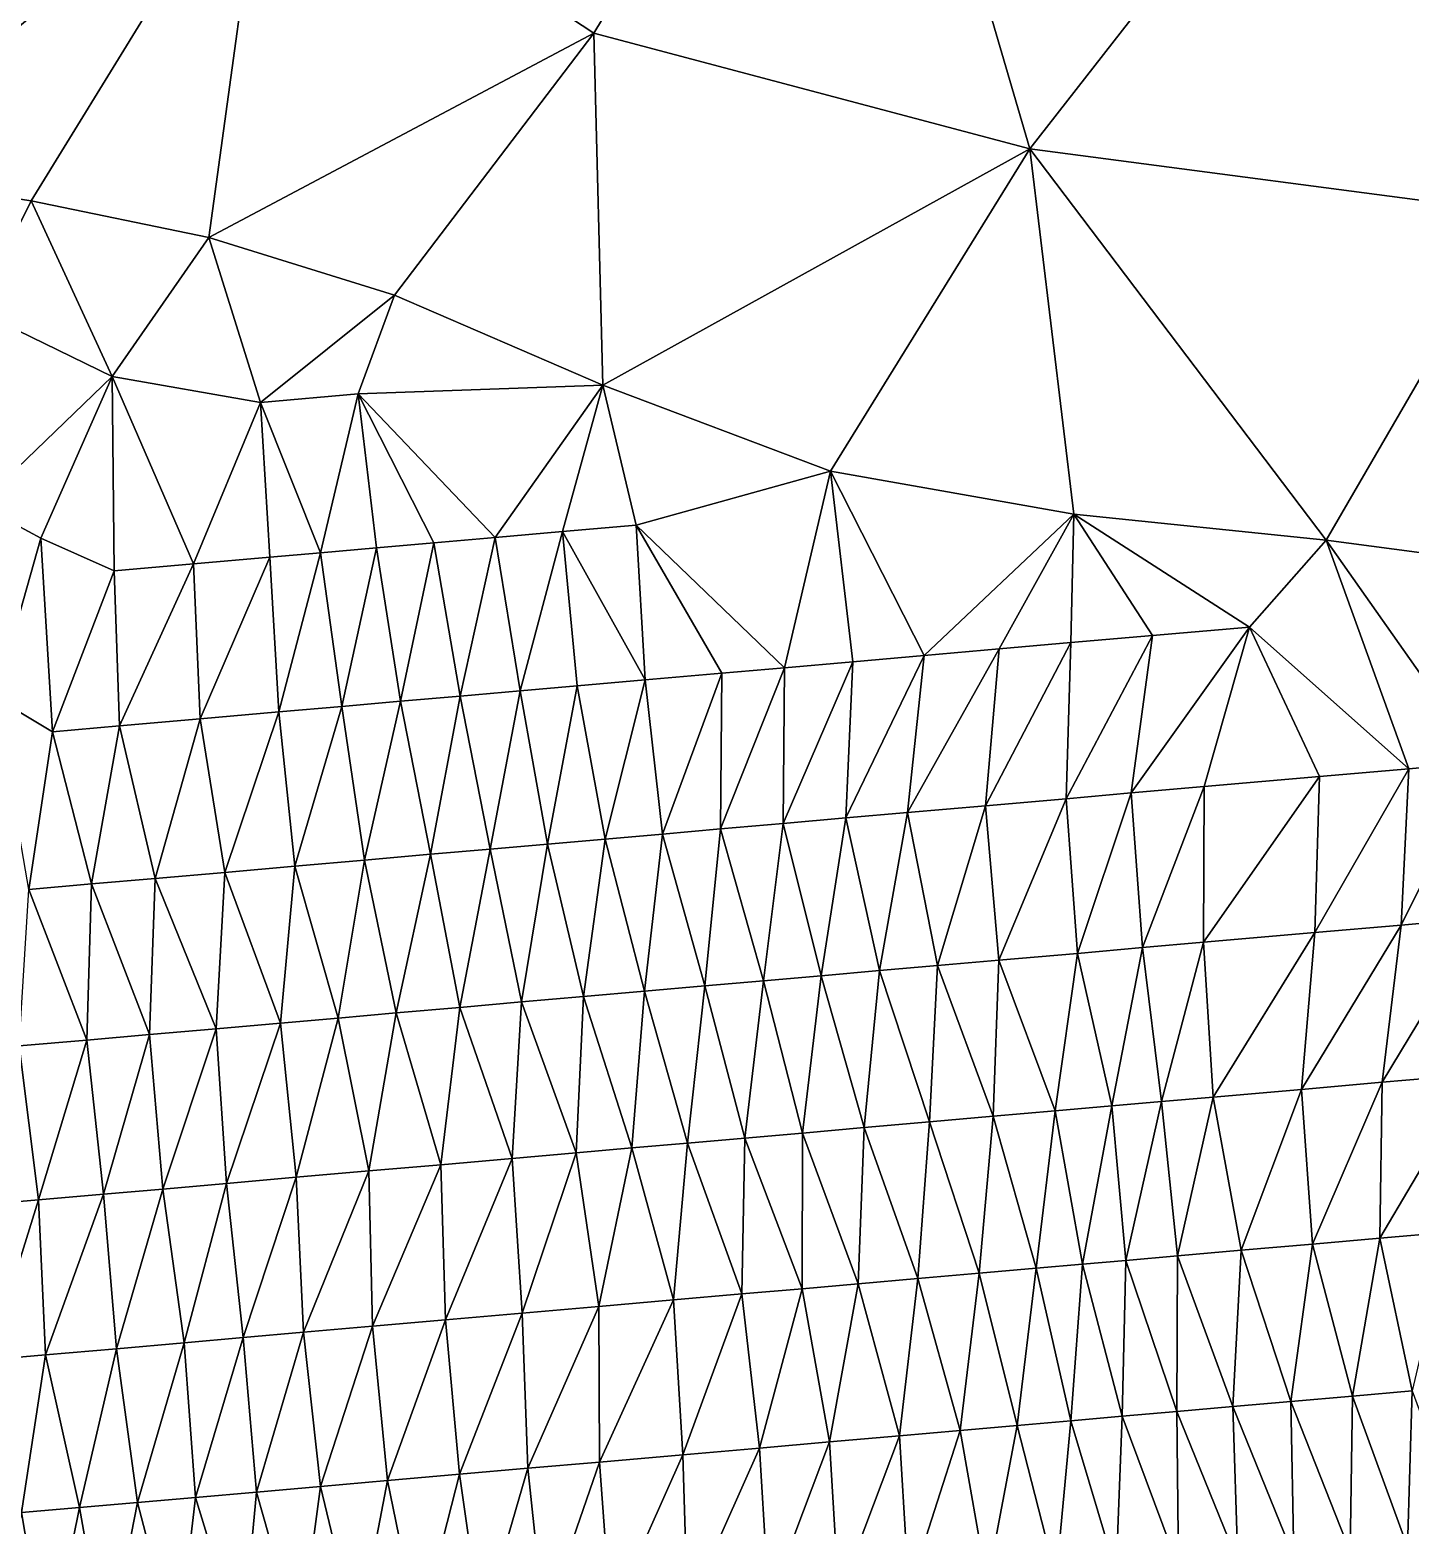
# Model space of a CAD drawing. Extents: x 993 to 3979, y 358 to 2875.
# Drawn here: x 2490.5 to 2820, y 1917.4 to 2274.3 of the extents above; entities that cross this region are included whole.
import ezdxf

# ---------------------------------------------------------------- set-up
doc = ezdxf.new("R2010")
doc.units = 0
doc.header["$MEASUREMENT"] = 0

msp = doc.modelspace()

# ---------------------------------------------------------------- linework, layer by layer
at = {"layer": 'modelTopoInnerCoarse_ts', "color": 2}
for points in [[(2477.74, 2207.37, 2471.22), (2446.47, 2240.25, 2408.04), (2490.75, 2233.5, 2452.81), (2477.74, 2207.37, 2471.22)], [(2510.11, 2191.62, 2507.68), (2477.74, 2207.37, 2471.22), (2490.75, 2233.5, 2452.81), (2510.11, 2191.62, 2507.68)], [(2510.11, 2191.62, 2507.68), (2490.75, 2233.5, 2452.81), (2533.22, 2224.75, 2491.08), (2510.11, 2191.62, 2507.68)], [(2545.55, 2185.42, 2527.26), (2510.11, 2191.62, 2507.68), (2533.22, 2224.75, 2491.08), (2545.55, 2185.42, 2527.26)], [(2545.55, 2185.42, 2527.26), (2533.22, 2224.75, 2491.08), (2577.53, 2211, 2569.6), (2545.55, 2185.42, 2527.26)], [(2568.89, 2187.47, 2570.33), (2545.55, 2185.42, 2527.26), (2577.53, 2211, 2569.6), (2568.89, 2187.47, 2570.33)], [(2568.89, 2187.47, 2570.33), (2577.53, 2211, 2569.6), (2627.31, 2189.5, 2613.22), (2568.89, 2187.47, 2570.33)], [(2510.11, 2191.62, 2507.68), (2478.33, 2160.99, 2513.26), (2477.74, 2207.37, 2471.22), (2510.11, 2191.62, 2507.68)], [(2510.11, 2191.62, 2507.68), (2493.1, 2152.98, 2535.3), (2478.33, 2160.99, 2513.26), (2510.11, 2191.62, 2507.68)], [(2510.59, 2145.22, 2550.04), (2493.1, 2152.98, 2535.3), (2510.11, 2191.62, 2507.68), (2510.59, 2145.22, 2550.04)], [(2529.58, 2146.88, 2552.09), (2510.59, 2145.22, 2550.04), (2510.11, 2191.62, 2507.68), (2529.58, 2146.88, 2552.09)], [(2545.55, 2185.42, 2527.26), (2529.58, 2146.88, 2552.09), (2510.11, 2191.62, 2507.68), (2545.55, 2185.42, 2527.26)], [(2601.59, 2153.18, 2623.37), (2568.89, 2187.47, 2570.33), (2627.31, 2189.5, 2613.22), (2601.59, 2153.18, 2623.37)], [(2617.62, 2154.58, 2633.31), (2601.59, 2153.18, 2623.37), (2627.31, 2189.5, 2613.22), (2617.62, 2154.58, 2633.31)], [(2635.21, 2156.12, 2639.07), (2617.62, 2154.58, 2633.31), (2627.31, 2189.5, 2613.22), (2635.21, 2156.12, 2639.07)], [(2635.21, 2156.12, 2639.07), (2627.31, 2189.5, 2613.22), (2681.66, 2169, 2655.56), (2635.21, 2156.12, 2639.07)], [(2547.78, 2148.47, 2556.24), (2529.58, 2146.88, 2552.09), (2545.55, 2185.42, 2527.26), (2547.78, 2148.47, 2556.24)], [(2568.89, 2187.47, 2570.33), (2559.87, 2149.53, 2576.64), (2545.55, 2185.42, 2527.26), (2568.89, 2187.47, 2570.33)], [(2559.87, 2149.53, 2576.64), (2547.78, 2148.47, 2556.24), (2545.55, 2185.42, 2527.26), (2559.87, 2149.53, 2576.64)], [(2573.27, 2150.7, 2593.58), (2559.87, 2149.53, 2576.64), (2568.89, 2187.47, 2570.33), (2573.27, 2150.7, 2593.58)], [(2601.59, 2153.18, 2623.37), (2586.91, 2151.9, 2609.87), (2568.89, 2187.47, 2570.33), (2601.59, 2153.18, 2623.37)], [(2586.91, 2151.9, 2609.87), (2573.27, 2150.7, 2593.58), (2568.89, 2187.47, 2570.33), (2586.91, 2151.9, 2609.87)], [(2670.62, 2122.08, 2684.88), (2635.21, 2156.12, 2639.07), (2681.66, 2169, 2655.56), (2670.62, 2122.08, 2684.88)], [(2686.94, 2123.51, 2694.03), (2670.62, 2122.08, 2684.88), (2681.66, 2169, 2655.56), (2686.94, 2123.51, 2694.03)], [(2704.01, 2125, 2701.19), (2686.94, 2123.51, 2694.03), (2681.66, 2169, 2655.56), (2704.01, 2125, 2701.19)], [(2704.01, 2125, 2701.19), (2681.66, 2169, 2655.56), (2739.72, 2158.75, 2693.92), (2704.01, 2125, 2701.19)], [(2482.27, 2114.89, 2546.41), (2478.33, 2160.99, 2513.26), (2493.1, 2152.98, 2535.3), (2482.27, 2114.89, 2546.41)], [(2637.4, 2119.17, 2668.15), (2617.62, 2154.58, 2633.31), (2635.21, 2156.12, 2639.07), (2637.4, 2119.17, 2668.15)], [(2655.7, 2120.77, 2672.02), (2637.4, 2119.17, 2668.15), (2635.21, 2156.12, 2639.07), (2655.7, 2120.77, 2672.02)], [(2670.62, 2122.08, 2684.88), (2655.7, 2120.77, 2672.02), (2635.21, 2156.12, 2639.07), (2670.62, 2122.08, 2684.88)], [(2721.86, 2126.56, 2706.28), (2704.01, 2125, 2701.19), (2739.72, 2158.75, 2693.92), (2721.86, 2126.56, 2706.28)], [(2738.97, 2128.06, 2713.3), (2721.86, 2126.56, 2706.28), (2739.72, 2158.75, 2693.92), (2738.97, 2128.06, 2713.3)], [(2758.51, 2129.77, 2713.88), (2738.97, 2128.06, 2713.3), (2739.72, 2158.75, 2693.92), (2758.51, 2129.77, 2713.88)], [(2781.62, 2131.79, 2711.94), (2739.72, 2158.75, 2693.92), (2799.94, 2152.5, 2695.46), (2781.62, 2131.79, 2711.94)], [(2781.62, 2131.79, 2711.94), (2758.51, 2129.77, 2713.88), (2739.72, 2158.75, 2693.92), (2781.62, 2131.79, 2711.94)], [(2495.86, 2106.79, 2571.57), (2482.27, 2114.89, 2546.41), (2493.1, 2152.98, 2535.3), (2495.86, 2106.79, 2571.57)], [(2495.86, 2106.79, 2571.57), (2493.1, 2152.98, 2535.3), (2510.59, 2145.22, 2550.04), (2495.86, 2106.79, 2571.57)], [(2601.59, 2153.18, 2623.37), (2593.21, 2115.3, 2627.98), (2586.91, 2151.9, 2609.87), (2601.59, 2153.18, 2623.37)], [(2607.52, 2116.56, 2642.5), (2593.21, 2115.3, 2627.98), (2601.59, 2153.18, 2623.37), (2607.52, 2116.56, 2642.5)], [(2617.62, 2154.58, 2633.31), (2607.52, 2116.56, 2642.5), (2601.59, 2153.18, 2623.37), (2617.62, 2154.58, 2633.31)], [(2621.18, 2117.75, 2658.74), (2607.52, 2116.56, 2642.5), (2617.62, 2154.58, 2633.31), (2621.18, 2117.75, 2658.74)], [(2637.4, 2119.17, 2668.15), (2621.18, 2117.75, 2658.74), (2617.62, 2154.58, 2633.31), (2637.4, 2119.17, 2668.15)], [(2819.71, 2097.98, 2743.63), (2781.62, 2131.79, 2711.94), (2799.94, 2152.5, 2695.46), (2819.71, 2097.98, 2743.63)], [(2837.32, 2099.52, 2749.34), (2799.94, 2152.5, 2695.46), (2860.72, 2144.5, 2742.76), (2837.32, 2099.52, 2749.34)], [(2837.32, 2099.52, 2749.34), (2819.71, 2097.98, 2743.63), (2799.94, 2152.5, 2695.46), (2837.32, 2099.52, 2749.34)], [(2531.13, 2109.87, 2582.87), (2529.58, 2146.88, 2552.09), (2547.78, 2148.47, 2556.24), (2531.13, 2109.87, 2582.87)], [(2531.13, 2109.87, 2582.87), (2547.78, 2148.47, 2556.24), (2549.92, 2111.52, 2585.44), (2531.13, 2109.87, 2582.87)], [(2559.87, 2149.53, 2576.64), (2549.92, 2111.52, 2585.44), (2547.78, 2148.47, 2556.24), (2559.87, 2149.53, 2576.64)], [(2564.99, 2112.84, 2597.92), (2549.92, 2111.52, 2585.44), (2559.87, 2149.53, 2576.64), (2564.99, 2112.84, 2597.92)], [(2573.27, 2150.7, 2593.58), (2564.99, 2112.84, 2597.92), (2559.87, 2149.53, 2576.64), (2573.27, 2150.7, 2593.58)], [(2578.94, 2114.06, 2613.37), (2564.99, 2112.84, 2597.92), (2573.27, 2150.7, 2593.58), (2578.94, 2114.06, 2613.37)], [(2586.91, 2151.9, 2609.87), (2578.94, 2114.06, 2613.37), (2573.27, 2150.7, 2593.58), (2586.91, 2151.9, 2609.87)], [(2593.21, 2115.3, 2627.98), (2578.94, 2114.06, 2613.37), (2586.91, 2151.9, 2609.87), (2593.21, 2115.3, 2627.98)], [(2511.84, 2108.19, 2581.64), (2495.86, 2106.79, 2571.57), (2510.59, 2145.22, 2550.04), (2511.84, 2108.19, 2581.64)], [(2511.84, 2108.19, 2581.64), (2510.59, 2145.22, 2550.04), (2529.58, 2146.88, 2552.09), (2511.84, 2108.19, 2581.64)], [(2511.84, 2108.19, 2581.64), (2529.58, 2146.88, 2552.09), (2531.13, 2109.87, 2582.87), (2511.84, 2108.19, 2581.64)], [(2753.41, 2092.18, 2762.37), (2758.51, 2129.77, 2713.88), (2781.62, 2131.79, 2711.94), (2753.41, 2092.18, 2762.37)], [(2753.41, 2092.18, 2762.37), (2781.62, 2131.79, 2711.94), (2770.82, 2093.7, 2761.61), (2753.41, 2092.18, 2762.37)], [(2798.39, 2096.11, 2747.79), (2770.82, 2093.7, 2761.61), (2781.62, 2131.79, 2711.94), (2798.39, 2096.11, 2747.79)], [(2819.71, 2097.98, 2743.63), (2798.39, 2096.11, 2747.79), (2781.62, 2131.79, 2711.94), (2819.71, 2097.98, 2743.63)], [(2718.61, 2089.13, 2749.83), (2721.86, 2126.56, 2706.28), (2738.97, 2128.06, 2713.3), (2718.61, 2089.13, 2749.83)], [(2718.61, 2089.13, 2749.83), (2738.97, 2128.06, 2713.3), (2737.85, 2090.82, 2751.2), (2718.61, 2089.13, 2749.83)], [(2737.85, 2090.82, 2751.2), (2738.97, 2128.06, 2713.3), (2758.51, 2129.77, 2713.88), (2737.85, 2090.82, 2751.2)], [(2737.85, 2090.82, 2751.2), (2758.51, 2129.77, 2713.88), (2753.41, 2092.18, 2762.37), (2737.85, 2090.82, 2751.2)], [(2670.32, 2084.91, 2720.61), (2670.62, 2122.08, 2684.88), (2686.94, 2123.51, 2694.03), (2670.32, 2084.91, 2720.61)], [(2670.32, 2084.91, 2720.61), (2686.94, 2123.51, 2694.03), (2685.3, 2086.22, 2733.3), (2670.32, 2084.91, 2720.61)], [(2685.3, 2086.22, 2733.3), (2704.01, 2125, 2701.19), (2700.01, 2087.5, 2746.76), (2685.3, 2086.22, 2733.3)], [(2685.3, 2086.22, 2733.3), (2686.94, 2123.51, 2694.03), (2704.01, 2125, 2701.19), (2685.3, 2086.22, 2733.3)], [(2700.01, 2087.5, 2746.76), (2704.01, 2125, 2701.19), (2721.86, 2126.56, 2706.28), (2700.01, 2087.5, 2746.76)], [(2700.01, 2087.5, 2746.76), (2721.86, 2126.56, 2706.28), (2718.61, 2089.13, 2749.83), (2700.01, 2087.5, 2746.76)], [(2641.5, 2082.39, 2692.11), (2637.4, 2119.17, 2668.15), (2655.7, 2120.77, 2672.02), (2641.5, 2082.39, 2692.11)], [(2641.5, 2082.39, 2692.11), (2655.7, 2120.77, 2672.02), (2655.35, 2083.6, 2707.85), (2641.5, 2082.39, 2692.11)], [(2655.35, 2083.6, 2707.85), (2670.62, 2122.08, 2684.88), (2670.32, 2084.91, 2720.61), (2655.35, 2083.6, 2707.85)], [(2655.35, 2083.6, 2707.85), (2655.7, 2120.77, 2672.02), (2670.62, 2122.08, 2684.88), (2655.35, 2083.6, 2707.85)], [(2607.52, 2116.56, 2642.5), (2600.36, 2078.79, 2643.83), (2593.21, 2115.3, 2627.98), (2607.52, 2116.56, 2642.5)], [(2614.05, 2079.98, 2660), (2600.36, 2078.79, 2643.83), (2607.52, 2116.56, 2642.5), (2614.05, 2079.98, 2660)], [(2621.18, 2117.75, 2658.74), (2614.05, 2079.98, 2660), (2607.52, 2116.56, 2642.5), (2621.18, 2117.75, 2658.74)], [(2627.83, 2081.19, 2675.9), (2614.05, 2079.98, 2660), (2621.18, 2117.75, 2658.74), (2627.83, 2081.19, 2675.9)], [(2637.4, 2119.17, 2668.15), (2627.83, 2081.19, 2675.9), (2621.18, 2117.75, 2658.74), (2637.4, 2119.17, 2668.15)], [(2641.5, 2082.39, 2692.11), (2627.83, 2081.19, 2675.9), (2637.4, 2119.17, 2668.15), (2641.5, 2082.39, 2692.11)], [(2490.22, 2069.15, 2568.87), (2482.27, 2114.89, 2546.41), (2495.86, 2106.79, 2571.57), (2490.22, 2069.15, 2568.87)], [(2564.99, 2112.84, 2597.92), (2553.76, 2074.71, 2610.12), (2549.92, 2111.52, 2585.44), (2564.99, 2112.84, 2597.92)], [(2570.37, 2076.16, 2618.48), (2553.76, 2074.71, 2610.12), (2564.99, 2112.84, 2597.92), (2570.37, 2076.16, 2618.48)], [(2578.94, 2114.06, 2613.37), (2570.37, 2076.16, 2618.48), (2564.99, 2112.84, 2597.92), (2578.94, 2114.06, 2613.37)], [(2586.09, 2077.54, 2629.24), (2570.37, 2076.16, 2618.48), (2578.94, 2114.06, 2613.37), (2586.09, 2077.54, 2629.24)], [(2593.21, 2115.3, 2627.98), (2586.09, 2077.54, 2629.24), (2578.94, 2114.06, 2613.37), (2593.21, 2115.3, 2627.98)], [(2600.36, 2078.79, 2643.83), (2586.09, 2077.54, 2629.24), (2593.21, 2115.3, 2627.98), (2600.36, 2078.79, 2643.83)], [(2531.13, 2109.87, 2582.87), (2520.39, 2071.79, 2593.76), (2511.84, 2108.19, 2581.64), (2531.13, 2109.87, 2582.87)], [(2537, 2073.24, 2602.12), (2520.39, 2071.79, 2593.76), (2531.13, 2109.87, 2582.87), (2537, 2073.24, 2602.12)], [(2549.92, 2111.52, 2585.44), (2537, 2073.24, 2602.12), (2531.13, 2109.87, 2582.87), (2549.92, 2111.52, 2585.44)], [(2553.76, 2074.71, 2610.12), (2537, 2073.24, 2602.12), (2549.92, 2111.52, 2585.44), (2553.76, 2074.71, 2610.12)], [(2505.16, 2070.46, 2581.71), (2490.22, 2069.15, 2568.87), (2495.86, 2106.79, 2571.57), (2505.16, 2070.46, 2581.71)], [(2511.84, 2108.19, 2581.64), (2505.16, 2070.46, 2581.71), (2495.86, 2106.79, 2571.57), (2511.84, 2108.19, 2581.64)], [(2520.39, 2071.79, 2593.76), (2505.16, 2070.46, 2581.71), (2511.84, 2108.19, 2581.64), (2520.39, 2071.79, 2593.76)], [(2817.84, 2060.67, 2783.51), (2837.32, 2099.52, 2749.34), (2837.07, 2062.35, 2784.9), (2817.84, 2060.67, 2783.51)], [(2817.84, 2060.67, 2783.51), (2819.71, 2097.98, 2743.63), (2837.32, 2099.52, 2749.34), (2817.84, 2060.67, 2783.51)], [(2798.39, 2096.11, 2747.79), (2770.7, 2056.54, 2799.84), (2770.82, 2093.7, 2761.61), (2798.39, 2096.11, 2747.79)], [(2798.39, 2096.11, 2747.79), (2797.28, 2058.87, 2785.64), (2770.7, 2056.54, 2799.84), (2798.39, 2096.11, 2747.79)], [(2797.28, 2058.87, 2785.64), (2798.39, 2096.11, 2747.79), (2819.71, 2097.98, 2743.63), (2797.28, 2058.87, 2785.64)], [(2797.28, 2058.87, 2785.64), (2819.71, 2097.98, 2743.63), (2817.84, 2060.67, 2783.51), (2797.28, 2058.87, 2785.64)], [(2740.56, 2053.91, 2778.89), (2737.85, 2090.82, 2751.2), (2753.41, 2092.18, 2762.37), (2740.56, 2053.91, 2778.89)], [(2740.56, 2053.91, 2778.89), (2753.41, 2092.18, 2762.37), (2756.11, 2055.27, 2790.09), (2740.56, 2053.91, 2778.89)], [(2756.11, 2055.27, 2790.09), (2753.41, 2092.18, 2762.37), (2770.82, 2093.7, 2761.61), (2756.11, 2055.27, 2790.09)], [(2756.11, 2055.27, 2790.09), (2770.82, 2093.7, 2761.61), (2770.7, 2056.54, 2799.84), (2756.11, 2055.27, 2790.09)], [(2718.61, 2089.13, 2749.83), (2707.21, 2050.99, 2762.49), (2700.01, 2087.5, 2746.76), (2718.61, 2089.13, 2749.83)], [(2721.83, 2052.27, 2776.16), (2707.21, 2050.99, 2762.49), (2718.61, 2089.13, 2749.83), (2721.83, 2052.27, 2776.16)], [(2721.83, 2052.27, 2776.16), (2718.61, 2089.13, 2749.83), (2737.85, 2090.82, 2751.2), (2721.83, 2052.27, 2776.16)], [(2721.83, 2052.27, 2776.16), (2737.85, 2090.82, 2751.2), (2740.56, 2053.91, 2778.89), (2721.83, 2052.27, 2776.16)], [(2670.32, 2084.91, 2720.61), (2665.61, 2047.35, 2715.41), (2655.35, 2083.6, 2707.85), (2670.32, 2084.91, 2720.61)], [(2679.42, 2048.56, 2731.25), (2665.61, 2047.35, 2715.41), (2670.32, 2084.91, 2720.61), (2679.42, 2048.56, 2731.25)], [(2685.3, 2086.22, 2733.3), (2679.42, 2048.56, 2731.25), (2670.32, 2084.91, 2720.61), (2685.3, 2086.22, 2733.3)], [(2693.34, 2049.78, 2746.81), (2679.42, 2048.56, 2731.25), (2685.3, 2086.22, 2733.3), (2693.34, 2049.78, 2746.81)], [(2700.01, 2087.5, 2746.76), (2693.34, 2049.78, 2746.81), (2685.3, 2086.22, 2733.3), (2700.01, 2087.5, 2746.76)], [(2707.21, 2050.99, 2762.49), (2693.34, 2049.78, 2746.81), (2700.01, 2087.5, 2746.76), (2707.21, 2050.99, 2762.49)], [(2627.83, 2081.19, 2675.9), (2622.65, 2043.59, 2671.99), (2614.05, 2079.98, 2660), (2627.83, 2081.19, 2675.9)], [(2637.2, 2044.87, 2685.86), (2622.65, 2043.59, 2671.99), (2627.83, 2081.19, 2675.9), (2637.2, 2044.87, 2685.86)], [(2641.5, 2082.39, 2692.11), (2637.2, 2044.87, 2685.86), (2627.83, 2081.19, 2675.9), (2641.5, 2082.39, 2692.11)], [(2651.63, 2046.13, 2700.04), (2637.2, 2044.87, 2685.86), (2641.5, 2082.39, 2692.11), (2651.63, 2046.13, 2700.04)], [(2655.35, 2083.6, 2707.85), (2651.63, 2046.13, 2700.04), (2641.5, 2082.39, 2692.11), (2655.35, 2083.6, 2707.85)], [(2665.61, 2047.35, 2715.41), (2651.63, 2046.13, 2700.04), (2655.35, 2083.6, 2707.85), (2665.61, 2047.35, 2715.41)], [(2586.09, 2077.54, 2629.24), (2577.95, 2039.68, 2633.19), (2570.37, 2076.16, 2618.48), (2586.09, 2077.54, 2629.24)], [(2593.1, 2041.01, 2645.45), (2577.95, 2039.68, 2633.19), (2586.09, 2077.54, 2629.24), (2593.1, 2041.01, 2645.45)], [(2600.36, 2078.79, 2643.83), (2593.1, 2041.01, 2645.45), (2586.09, 2077.54, 2629.24), (2600.36, 2078.79, 2643.83)], [(2607.87, 2042.3, 2658.74), (2593.1, 2041.01, 2645.45), (2600.36, 2078.79, 2643.83), (2607.87, 2042.3, 2658.74)], [(2614.05, 2079.98, 2660), (2607.87, 2042.3, 2658.74), (2600.36, 2078.79, 2643.83), (2614.05, 2079.98, 2660)], [(2622.65, 2043.59, 2671.99), (2607.87, 2042.3, 2658.74), (2614.05, 2079.98, 2660), (2622.65, 2043.59, 2671.99)], [(2553.76, 2074.71, 2610.12), (2550.29, 2037.26, 2601.62), (2537, 2073.24, 2602.12), (2553.76, 2074.71, 2610.12)], [(2564.07, 2038.47, 2617.54), (2550.29, 2037.26, 2601.62), (2553.76, 2074.71, 2610.12), (2564.07, 2038.47, 2617.54)], [(2570.37, 2076.16, 2618.48), (2564.07, 2038.47, 2617.54), (2553.76, 2074.71, 2610.12), (2570.37, 2076.16, 2618.48)], [(2577.95, 2039.68, 2633.19), (2564.07, 2038.47, 2617.54), (2570.37, 2076.16, 2618.48), (2577.95, 2039.68, 2633.19)], [(2505.16, 2070.46, 2581.71), (2504.07, 2033.22, 2566.88), (2490.22, 2069.15, 2568.87), (2505.16, 2070.46, 2581.71)], [(2519.01, 2034.53, 2579.7), (2504.07, 2033.22, 2566.88), (2505.16, 2070.46, 2581.71), (2519.01, 2034.53, 2579.7)], [(2520.39, 2071.79, 2593.76), (2519.01, 2034.53, 2579.7), (2505.16, 2070.46, 2581.71), (2520.39, 2071.79, 2593.76)], [(2534.97, 2035.92, 2589.82), (2519.01, 2034.53, 2579.7), (2520.39, 2071.79, 2593.76), (2534.97, 2035.92, 2589.82)], [(2537, 2073.24, 2602.12), (2534.97, 2035.92, 2589.82), (2520.39, 2071.79, 2593.76), (2537, 2073.24, 2602.12)], [(2550.29, 2037.26, 2601.62), (2534.97, 2035.92, 2589.82), (2537, 2073.24, 2602.12), (2550.29, 2037.26, 2601.62)], [(2504.07, 2033.22, 2566.88), (2487.95, 2031.81, 2557.2), (2490.22, 2069.15, 2568.87), (2504.07, 2033.22, 2566.88)], [(2794.05, 2021.44, 2829.17), (2797.28, 2058.87, 2785.64), (2817.84, 2060.67, 2783.51), (2794.05, 2021.44, 2829.17)], [(2794.05, 2021.44, 2829.17), (2817.84, 2060.67, 2783.51), (2813.36, 2023.13, 2830.35), (2794.05, 2021.44, 2829.17)], [(2813.36, 2023.13, 2830.35), (2817.84, 2060.67, 2783.51), (2837.07, 2062.35, 2784.9), (2813.36, 2023.13, 2830.35)], [(2813.36, 2023.13, 2830.35), (2837.07, 2062.35, 2784.9), (2835.96, 2025.11, 2822.76), (2813.36, 2023.13, 2830.35)], [(2770.7, 2056.54, 2799.84), (2760.63, 2018.52, 2812.96), (2756.11, 2055.27, 2790.09), (2770.7, 2056.54, 2799.84)], [(2772.97, 2019.6, 2832.69), (2760.63, 2018.52, 2812.96), (2770.7, 2056.54, 2799.84), (2772.97, 2019.6, 2832.69)], [(2797.28, 2058.87, 2785.64), (2772.97, 2019.6, 2832.69), (2770.7, 2056.54, 2799.84), (2797.28, 2058.87, 2785.64)], [(2797.28, 2058.87, 2785.64), (2794.05, 2021.44, 2829.17), (2772.97, 2019.6, 2832.69), (2797.28, 2058.87, 2785.64)], [(2721.83, 2052.27, 2776.16), (2720.5, 2015.01, 2761.96), (2707.21, 2050.99, 2762.49), (2721.83, 2052.27, 2776.16)], [(2735.28, 2016.3, 2775.23), (2720.5, 2015.01, 2761.96), (2721.83, 2052.27, 2776.16), (2735.28, 2016.3, 2775.23)], [(2740.56, 2053.91, 2778.89), (2735.28, 2016.3, 2775.23), (2721.83, 2052.27, 2776.16), (2740.56, 2053.91, 2778.89)], [(2748.81, 2017.49, 2791.81), (2735.28, 2016.3, 2775.23), (2740.56, 2053.91, 2778.89), (2748.81, 2017.49, 2791.81)], [(2756.11, 2055.27, 2790.09), (2748.81, 2017.49, 2791.81), (2740.56, 2053.91, 2778.89), (2756.11, 2055.27, 2790.09)], [(2760.63, 2018.52, 2812.96), (2748.81, 2017.49, 2791.81), (2756.11, 2055.27, 2790.09), (2760.63, 2018.52, 2812.96)], [(2679.42, 2048.56, 2731.25), (2674.91, 2011.02, 2725.55), (2665.61, 2047.35, 2715.41), (2679.42, 2048.56, 2731.25)], [(2689.67, 2012.31, 2738.86), (2674.91, 2011.02, 2725.55), (2679.42, 2048.56, 2731.25), (2689.67, 2012.31, 2738.86)], [(2693.34, 2049.78, 2746.81), (2689.67, 2012.31, 2738.86), (2679.42, 2048.56, 2731.25), (2693.34, 2049.78, 2746.81)], [(2705.29, 2013.68, 2749.87), (2689.67, 2012.31, 2738.86), (2693.34, 2049.78, 2746.81), (2705.29, 2013.68, 2749.87)], [(2707.21, 2050.99, 2762.49), (2705.29, 2013.68, 2749.87), (2693.34, 2049.78, 2746.81), (2707.21, 2050.99, 2762.49)], [(2720.5, 2015.01, 2761.96), (2705.29, 2013.68, 2749.87), (2707.21, 2050.99, 2762.49), (2720.5, 2015.01, 2761.96)], [(2637.2, 2044.87, 2685.86), (2634.16, 2007.46, 2676.23), (2622.65, 2043.59, 2671.99), (2637.2, 2044.87, 2685.86)], [(2647.51, 2008.62, 2693.3), (2634.16, 2007.46, 2676.23), (2637.2, 2044.87, 2685.86), (2647.51, 2008.62, 2693.3)], [(2651.63, 2046.13, 2700.04), (2647.51, 2008.62, 2693.3), (2637.2, 2044.87, 2685.86), (2651.63, 2046.13, 2700.04)], [(2661.18, 2009.82, 2709.51), (2647.51, 2008.62, 2693.3), (2651.63, 2046.13, 2700.04), (2661.18, 2009.82, 2709.51)], [(2665.61, 2047.35, 2715.41), (2661.18, 2009.82, 2709.51), (2651.63, 2046.13, 2700.04), (2665.61, 2047.35, 2715.41)], [(2674.91, 2011.02, 2725.55), (2661.18, 2009.82, 2709.51), (2665.61, 2047.35, 2715.41), (2674.91, 2011.02, 2725.55)], [(2607.87, 2042.3, 2658.74), (2605.6, 2004.96, 2647.08), (2593.1, 2041.01, 2645.45), (2607.87, 2042.3, 2658.74)], [(2620.94, 2006.3, 2658.83), (2605.6, 2004.96, 2647.08), (2607.87, 2042.3, 2658.74), (2620.94, 2006.3, 2658.83)], [(2622.65, 2043.59, 2671.99), (2620.94, 2006.3, 2658.83), (2607.87, 2042.3, 2658.74), (2622.65, 2043.59, 2671.99)], [(2634.16, 2007.46, 2676.23), (2620.94, 2006.3, 2658.83), (2622.65, 2043.59, 2671.99), (2634.16, 2007.46, 2676.23)], [(2564.07, 2038.47, 2617.54), (2554.06, 2000.45, 2626.49), (2550.29, 2037.26, 2601.62), (2564.07, 2038.47, 2617.54)], [(2571.42, 2001.97, 2632.86), (2554.06, 2000.45, 2626.49), (2564.07, 2038.47, 2617.54), (2571.42, 2001.97, 2632.86)], [(2577.95, 2039.68, 2633.19), (2571.42, 2001.97, 2632.86), (2564.07, 2038.47, 2617.54), (2577.95, 2039.68, 2633.19)], [(2588.56, 2003.47, 2639.83), (2571.42, 2001.97, 2632.86), (2577.95, 2039.68, 2633.19), (2588.56, 2003.47, 2639.83)], [(2593.1, 2041.01, 2645.45), (2588.56, 2003.47, 2639.83), (2577.95, 2039.68, 2633.19), (2593.1, 2041.01, 2645.45)], [(2605.6, 2004.96, 2647.08), (2588.56, 2003.47, 2639.83), (2593.1, 2041.01, 2645.45), (2605.6, 2004.96, 2647.08)], [(2519.01, 2034.53, 2579.7), (2508.06, 1996.42, 2591.15), (2504.07, 2033.22, 2566.88), (2519.01, 2034.53, 2579.7)], [(2522.23, 1997.66, 2606.04), (2508.06, 1996.42, 2591.15), (2519.01, 2034.53, 2579.7), (2522.23, 1997.66, 2606.04)], [(2522.23, 1997.66, 2606.04), (2519.01, 2034.53, 2579.7), (2534.97, 2035.92, 2589.82), (2522.23, 1997.66, 2606.04)], [(2522.23, 1997.66, 2606.04), (2534.97, 2035.92, 2589.82), (2537.41, 1998.99, 2618.22), (2522.23, 1997.66, 2606.04)], [(2537.41, 1998.99, 2618.22), (2534.97, 2035.92, 2589.82), (2550.29, 2037.26, 2601.62), (2537.41, 1998.99, 2618.22)], [(2537.41, 1998.99, 2618.22), (2550.29, 2037.26, 2601.62), (2554.06, 2000.45, 2626.49), (2537.41, 1998.99, 2618.22)], [(2492.55, 1995.07, 2579.84), (2475.17, 1993.55, 2573.52), (2487.95, 2031.81, 2557.2), (2492.55, 1995.07, 2579.84)], [(2504.07, 2033.22, 2566.88), (2492.55, 1995.07, 2579.84), (2487.95, 2031.81, 2557.2), (2504.07, 2033.22, 2566.88)], [(2508.06, 1996.42, 2591.15), (2492.55, 1995.07, 2579.84), (2504.07, 2033.22, 2566.88), (2508.06, 1996.42, 2591.15)], [(2812.81, 1985.94, 2866.73), (2835.96, 2025.11, 2822.76), (2829.4, 1987.39, 2875.15), (2812.81, 1985.94, 2866.73)], [(2812.81, 1985.94, 2866.73), (2813.36, 2023.13, 2830.35), (2835.96, 2025.11, 2822.76), (2812.81, 1985.94, 2866.73)], [(2794.05, 2021.44, 2829.17), (2779.69, 1983.04, 2849.69), (2772.97, 2019.6, 2832.69), (2794.05, 2021.44, 2829.17)], [(2796.73, 1984.53, 2856.94), (2779.69, 1983.04, 2849.69), (2794.05, 2021.44, 2829.17), (2796.73, 1984.53, 2856.94)], [(2796.73, 1984.53, 2856.94), (2794.05, 2021.44, 2829.17), (2813.36, 2023.13, 2830.35), (2796.73, 1984.53, 2856.94)], [(2796.73, 1984.53, 2856.94), (2813.36, 2023.13, 2830.35), (2812.81, 1985.94, 2866.73), (2796.73, 1984.53, 2856.94)], [(2735.28, 2016.3, 2775.23), (2730.76, 1978.76, 2769.55), (2720.5, 2015.01, 2761.96), (2735.28, 2016.3, 2775.23)], [(2741.75, 1979.72, 2792.89), (2730.76, 1978.76, 2769.55), (2735.28, 2016.3, 2775.23), (2741.75, 1979.72, 2792.89)], [(2748.81, 2017.49, 2791.81), (2741.75, 1979.72, 2792.89), (2735.28, 2016.3, 2775.23), (2748.81, 2017.49, 2791.81)], [(2752.11, 1980.63, 2817.92), (2741.75, 1979.72, 2792.89), (2748.81, 2017.49, 2791.81), (2752.11, 1980.63, 2817.92)], [(2760.63, 2018.52, 2812.96), (2752.11, 1980.63, 2817.92), (2748.81, 2017.49, 2791.81), (2760.63, 2018.52, 2812.96)], [(2764.49, 1981.71, 2837.56), (2752.11, 1980.63, 2817.92), (2760.63, 2018.52, 2812.96), (2764.49, 1981.71, 2837.56)], [(2772.97, 2019.6, 2832.69), (2764.49, 1981.71, 2837.56), (2760.63, 2018.52, 2812.96), (2772.97, 2019.6, 2832.69)], [(2779.69, 1983.04, 2849.69), (2764.49, 1981.71, 2837.56), (2772.97, 2019.6, 2832.69), (2779.69, 1983.04, 2849.69)], [(2705.29, 2013.68, 2749.87), (2702.51, 1976.29, 2739.55), (2689.67, 2012.31, 2738.86), (2705.29, 2013.68, 2749.87)], [(2717.1, 1977.57, 2753.3), (2702.51, 1976.29, 2739.55), (2705.29, 2013.68, 2749.87), (2717.1, 1977.57, 2753.3)], [(2720.5, 2015.01, 2761.96), (2717.1, 1977.57, 2753.3), (2705.29, 2013.68, 2749.87), (2720.5, 2015.01, 2761.96)], [(2730.76, 1978.76, 2769.55), (2717.1, 1977.57, 2753.3), (2720.5, 2015.01, 2761.96), (2730.76, 1978.76, 2769.55)], [(2661.18, 2009.82, 2709.51), (2660.44, 1972.61, 2693.76), (2647.51, 2008.62, 2693.3), (2661.18, 2009.82, 2709.51)], [(2674.83, 1973.87, 2708.03), (2660.44, 1972.61, 2693.76), (2661.18, 2009.82, 2709.51), (2674.83, 1973.87, 2708.03)], [(2674.91, 2011.02, 2725.55), (2674.83, 1973.87, 2708.03), (2661.18, 2009.82, 2709.51), (2674.91, 2011.02, 2725.55)], [(2688.2, 1975.04, 2725.06), (2674.83, 1973.87, 2708.03), (2674.91, 2011.02, 2725.55), (2688.2, 1975.04, 2725.06)], [(2689.67, 2012.31, 2738.86), (2688.2, 1975.04, 2725.06), (2674.91, 2011.02, 2725.55), (2689.67, 2012.31, 2738.86)], [(2702.51, 1976.29, 2739.55), (2688.2, 1975.04, 2725.06), (2689.67, 2012.31, 2738.86), (2702.51, 1976.29, 2739.55)], [(2620.94, 2006.3, 2658.83), (2607.98, 1968.02, 2675.63), (2605.6, 2004.96, 2647.08), (2620.94, 2006.3, 2658.83)], [(2626.33, 1969.63, 2679.38), (2607.98, 1968.02, 2675.63), (2620.94, 2006.3, 2658.83), (2626.33, 1969.63, 2679.38)], [(2634.16, 2007.46, 2676.23), (2626.33, 1969.63, 2679.38), (2620.94, 2006.3, 2658.83), (2634.16, 2007.46, 2676.23)], [(2644.11, 1971.18, 2684.63), (2626.33, 1969.63, 2679.38), (2634.16, 2007.46, 2676.23), (2644.11, 1971.18, 2684.63)], [(2647.51, 2008.62, 2693.3), (2644.11, 1971.18, 2684.63), (2634.16, 2007.46, 2676.23), (2647.51, 2008.62, 2693.3)], [(2660.44, 1972.61, 2693.76), (2644.11, 1971.18, 2684.63), (2647.51, 2008.62, 2693.3), (2660.44, 1972.61, 2693.76)], [(2572.25, 1964.89, 2665.56), (2571.42, 2001.97, 2632.86), (2588.56, 2003.47, 2639.83), (2572.25, 1964.89, 2665.56)], [(2572.25, 1964.89, 2665.56), (2588.56, 2003.47, 2639.83), (2589.73, 1966.42, 2671.63), (2572.25, 1964.89, 2665.56)], [(2589.73, 1966.42, 2671.63), (2588.56, 2003.47, 2639.83), (2605.6, 2004.96, 2647.08), (2589.73, 1966.42, 2671.63)], [(2589.73, 1966.42, 2671.63), (2605.6, 2004.96, 2647.08), (2607.98, 1968.02, 2675.63), (2589.73, 1966.42, 2671.63)], [(2537.41, 1998.99, 2618.22), (2527.33, 1960.96, 2627.35), (2522.23, 1997.66, 2606.04), (2537.41, 1998.99, 2618.22)], [(2541.38, 1962.19, 2642.54), (2527.33, 1960.96, 2627.35), (2537.41, 1998.99, 2618.22), (2541.38, 1962.19, 2642.54)], [(2554.06, 2000.45, 2626.49), (2541.38, 1962.19, 2642.54), (2537.41, 1998.99, 2618.22), (2554.06, 2000.45, 2626.49)], [(2554.06, 2000.45, 2626.49), (2555.84, 1963.46, 2656.66), (2541.38, 1962.19, 2642.54), (2554.06, 2000.45, 2626.49)], [(2555.84, 1963.46, 2656.66), (2554.06, 2000.45, 2626.49), (2571.42, 2001.97, 2632.86), (2555.84, 1963.46, 2656.66)], [(2555.84, 1963.46, 2656.66), (2571.42, 2001.97, 2632.86), (2572.25, 1964.89, 2665.56), (2555.84, 1963.46, 2656.66)], [(2492.55, 1995.07, 2579.84), (2480.62, 1956.88, 2593.92), (2475.17, 1993.55, 2573.52), (2492.55, 1995.07, 2579.84)], [(2494.24, 1958.07, 2610.25), (2480.62, 1956.88, 2593.92), (2492.55, 1995.07, 2579.84), (2494.24, 1958.07, 2610.25)], [(2494.24, 1958.07, 2610.25), (2492.55, 1995.07, 2579.84), (2508.06, 1996.42, 2591.15), (2494.24, 1958.07, 2610.25)], [(2494.24, 1958.07, 2610.25), (2508.06, 1996.42, 2591.15), (2511.13, 1959.55, 2617.87), (2494.24, 1958.07, 2610.25)], [(2522.23, 1997.66, 2606.04), (2511.13, 1959.55, 2617.87), (2508.06, 1996.42, 2591.15), (2522.23, 1997.66, 2606.04)], [(2527.33, 1960.96, 2627.35), (2511.13, 1959.55, 2617.87), (2522.23, 1997.66, 2606.04), (2527.33, 1960.96, 2627.35)], [(2796.73, 1984.53, 2856.94), (2791.52, 1946.93, 2853.08), (2779.69, 1983.04, 2849.69), (2796.73, 1984.53, 2856.94)], [(2806.25, 1948.22, 2866.47), (2791.52, 1946.93, 2853.08), (2796.73, 1984.53, 2856.94), (2806.25, 1948.22, 2866.47)], [(2812.81, 1985.94, 2866.73), (2806.25, 1948.22, 2866.47), (2796.73, 1984.53, 2856.94), (2812.81, 1985.94, 2866.73)], [(2820.49, 1949.47, 2881.16), (2806.25, 1948.22, 2866.47), (2812.81, 1985.94, 2866.73), (2820.49, 1949.47, 2881.16)], [(2829.4, 1987.39, 2875.15), (2820.49, 1949.47, 2881.16), (2812.81, 1985.94, 2866.73), (2829.4, 1987.39, 2875.15)], [(2752.11, 1980.63, 2817.92), (2751.26, 1943.41, 2802.48), (2741.75, 1979.72, 2792.89), (2752.11, 1980.63, 2817.92)], [(2764.27, 1944.55, 2820.42), (2751.26, 1943.41, 2802.48), (2752.11, 1980.63, 2817.92), (2764.27, 1944.55, 2820.42)], [(2764.49, 1981.71, 2837.56), (2764.27, 1944.55, 2820.42), (2752.11, 1980.63, 2817.92), (2764.49, 1981.71, 2837.56)], [(2777.67, 1945.72, 2837.35), (2764.27, 1944.55, 2820.42), (2764.49, 1981.71, 2837.56), (2777.67, 1945.72, 2837.35)], [(2779.69, 1983.04, 2849.69), (2777.67, 1945.72, 2837.35), (2764.49, 1981.71, 2837.56), (2779.69, 1983.04, 2849.69)], [(2791.52, 1946.93, 2853.08), (2777.67, 1945.72, 2837.35), (2779.69, 1983.04, 2849.69), (2791.52, 1946.93, 2853.08)], [(2717.1, 1977.57, 2753.3), (2712.58, 1940.03, 2747.62), (2702.51, 1976.29, 2739.55), (2717.1, 1977.57, 2753.3)], [(2726.22, 1941.22, 2763.92), (2712.58, 1940.03, 2747.62), (2717.1, 1977.57, 2753.3), (2726.22, 1941.22, 2763.92)], [(2730.76, 1978.76, 2769.55), (2726.22, 1941.22, 2763.92), (2717.1, 1977.57, 2753.3), (2730.76, 1978.76, 2769.55)], [(2738.97, 1942.34, 2782.58), (2726.22, 1941.22, 2763.92), (2730.76, 1978.76, 2769.55), (2738.97, 1942.34, 2782.58)], [(2741.75, 1979.72, 2792.89), (2738.97, 1942.34, 2782.58), (2730.76, 1978.76, 2769.55), (2741.75, 1979.72, 2792.89)], [(2751.26, 1943.41, 2802.48), (2738.97, 1942.34, 2782.58), (2741.75, 1979.72, 2792.89), (2751.26, 1943.41, 2802.48)], [(2674.83, 1973.87, 2708.03), (2664.68, 1935.84, 2717.37), (2660.44, 1972.61, 2693.76), (2674.83, 1973.87, 2708.03)], [(2681.42, 1937.3, 2725.4), (2664.68, 1935.84, 2717.37), (2674.83, 1973.87, 2708.03), (2681.42, 1937.3, 2725.4)], [(2688.2, 1975.04, 2725.06), (2681.42, 1937.3, 2725.4), (2674.83, 1973.87, 2708.03), (2688.2, 1975.04, 2725.06)], [(2698.08, 1938.76, 2733.62), (2681.42, 1937.3, 2725.4), (2688.2, 1975.04, 2725.06), (2698.08, 1938.76, 2733.62)], [(2702.51, 1976.29, 2739.55), (2698.08, 1938.76, 2733.62), (2688.2, 1975.04, 2725.06), (2702.51, 1976.29, 2739.55)], [(2712.58, 1940.03, 2747.62), (2698.08, 1938.76, 2733.62), (2702.51, 1976.29, 2739.55), (2712.58, 1940.03, 2747.62)], [(2644.11, 1971.18, 2684.63), (2626.44, 1932.49, 2713.98), (2626.33, 1969.63, 2679.38), (2644.11, 1971.18, 2684.63)], [(2644.11, 1971.18, 2684.63), (2646.34, 1934.23, 2713.6), (2626.44, 1932.49, 2713.98), (2644.11, 1971.18, 2684.63)], [(2660.44, 1972.61, 2693.76), (2646.34, 1934.23, 2713.6), (2644.11, 1971.18, 2684.63), (2660.44, 1972.61, 2693.76)], [(2664.68, 1935.84, 2717.37), (2646.34, 1934.23, 2713.6), (2660.44, 1972.61, 2693.76), (2664.68, 1935.84, 2717.37)], [(2589.73, 1966.42, 2671.63), (2575.83, 1928.06, 2690.93), (2572.25, 1964.89, 2665.56), (2589.73, 1966.42, 2671.63)], [(2593.09, 1929.57, 2697.57), (2575.83, 1928.06, 2690.93), (2589.73, 1966.42, 2671.63), (2593.09, 1929.57, 2697.57)], [(2607.98, 1968.02, 2675.63), (2593.09, 1929.57, 2697.57), (2589.73, 1966.42, 2671.63), (2607.98, 1968.02, 2675.63)], [(2607.98, 1968.02, 2675.63), (2609.34, 1931, 2706.9), (2593.09, 1929.57, 2697.57), (2607.98, 1968.02, 2675.63)], [(2626.33, 1969.63, 2679.38), (2609.34, 1931, 2706.9), (2607.98, 1968.02, 2675.63), (2626.33, 1969.63, 2679.38)], [(2626.33, 1969.63, 2679.38), (2626.44, 1932.49, 2713.98), (2609.34, 1931, 2706.9), (2626.33, 1969.63, 2679.38)], [(2555.84, 1963.46, 2656.66), (2544.58, 1925.33, 2668.93), (2541.38, 1962.19, 2642.54), (2555.84, 1963.46, 2656.66)], [(2559.85, 1926.67, 2680.88), (2544.58, 1925.33, 2668.93), (2555.84, 1963.46, 2656.66), (2559.85, 1926.67, 2680.88)], [(2572.25, 1964.89, 2665.56), (2559.85, 1926.67, 2680.88), (2555.84, 1963.46, 2656.66), (2572.25, 1964.89, 2665.56)], [(2575.83, 1928.06, 2690.93), (2559.85, 1926.67, 2680.88), (2572.25, 1964.89, 2665.56), (2575.83, 1928.06, 2690.93)], [(2511.13, 1959.55, 2617.87), (2502.29, 1921.63, 2623.72), (2494.24, 1958.07, 2610.25), (2511.13, 1959.55, 2617.87)], [(2516.15, 1922.84, 2639.41), (2502.29, 1921.63, 2623.72), (2511.13, 1959.55, 2617.87), (2516.15, 1922.84, 2639.41)], [(2527.33, 1960.96, 2627.35), (2516.15, 1922.84, 2639.41), (2511.13, 1959.55, 2617.87), (2527.33, 1960.96, 2627.35)], [(2530.01, 1924.05, 2655.12), (2516.15, 1922.84, 2639.41), (2527.33, 1960.96, 2627.35), (2530.01, 1924.05, 2655.12)], [(2541.38, 1962.19, 2642.54), (2530.01, 1924.05, 2655.12), (2527.33, 1960.96, 2627.35), (2541.38, 1962.19, 2642.54)], [(2541.38, 1962.19, 2642.54), (2544.58, 1925.33, 2668.93), (2530.01, 1924.05, 2655.12), (2541.38, 1962.19, 2642.54)], [(2494.24, 1958.07, 2610.25), (2488.48, 1920.42, 2607.88), (2480.62, 1956.88, 2593.92), (2494.24, 1958.07, 2610.25)], [(2502.29, 1921.63, 2623.72), (2488.48, 1920.42, 2607.88), (2494.24, 1958.07, 2610.25), (2502.29, 1921.63, 2623.72)], [(2820.49, 1949.47, 2881.16), (2819.37, 1912.23, 2866.42), (2806.25, 1948.22, 2866.47), (2820.49, 1949.47, 2881.16)], [(2833.75, 1913.48, 2880.74), (2819.37, 1912.23, 2866.42), (2820.49, 1949.47, 2881.16), (2833.75, 1913.48, 2880.74)], [(2778.89, 1908.68, 2816.4), (2764.27, 1944.55, 2820.42), (2777.67, 1945.72, 2837.35), (2778.89, 1908.68, 2816.4)], [(2792.25, 1909.85, 2833.43), (2777.67, 1945.72, 2837.35), (2791.52, 1946.93, 2853.08), (2792.25, 1909.85, 2833.43)], [(2792.25, 1909.85, 2833.43), (2778.89, 1908.68, 2816.4), (2777.67, 1945.72, 2837.35), (2792.25, 1909.85, 2833.43)], [(2806.25, 1948.22, 2866.47), (2805.68, 1911.03, 2850.26), (2791.52, 1946.93, 2853.08), (2806.25, 1948.22, 2866.47)], [(2805.68, 1911.03, 2850.26), (2792.25, 1909.85, 2833.43), (2791.52, 1946.93, 2853.08), (2805.68, 1911.03, 2850.26)], [(2819.37, 1912.23, 2866.42), (2805.68, 1911.03, 2850.26), (2806.25, 1948.22, 2866.47), (2819.37, 1912.23, 2866.42)], [(2738.97, 1942.34, 2782.58), (2735.5, 1904.89, 2774.11), (2726.22, 1941.22, 2763.92), (2738.97, 1942.34, 2782.58)], [(2749.81, 1906.14, 2788.6), (2735.5, 1904.89, 2774.11), (2738.97, 1942.34, 2782.58), (2749.81, 1906.14, 2788.6)], [(2751.26, 1943.41, 2802.48), (2749.81, 1906.14, 2788.6), (2738.97, 1942.34, 2782.58), (2751.26, 1943.41, 2802.48)], [(2764.71, 1907.44, 2801.53), (2749.81, 1906.14, 2788.6), (2751.26, 1943.41, 2802.48), (2764.71, 1907.44, 2801.53)], [(2764.71, 1907.44, 2801.53), (2751.26, 1943.41, 2802.48), (2764.27, 1944.55, 2820.42), (2764.71, 1907.44, 2801.53)], [(2778.89, 1908.68, 2816.4), (2764.71, 1907.44, 2801.53), (2764.27, 1944.55, 2820.42), (2778.89, 1908.68, 2816.4)], [(2698.08, 1938.76, 2733.62), (2683.65, 1900.35, 2754.36), (2681.42, 1937.3, 2725.4), (2698.08, 1938.76, 2733.62)], [(2698.08, 1938.76, 2733.62), (2700.35, 1901.81, 2762.5), (2683.65, 1900.35, 2754.36), (2698.08, 1938.76, 2733.62)], [(2712.58, 1940.03, 2747.62), (2700.35, 1901.81, 2762.5), (2698.08, 1938.76, 2733.62), (2712.58, 1940.03, 2747.62)], [(2719.02, 1903.45, 2765.39), (2700.35, 1901.81, 2762.5), (2712.58, 1940.03, 2747.62), (2719.02, 1903.45, 2765.39)], [(2726.22, 1941.22, 2763.92), (2719.02, 1903.45, 2765.39), (2712.58, 1940.03, 2747.62), (2726.22, 1941.22, 2763.92)], [(2735.5, 1904.89, 2774.11), (2719.02, 1903.45, 2765.39), (2726.22, 1941.22, 2763.92), (2735.5, 1904.89, 2774.11)], [(2629.21, 1895.59, 2741.49), (2626.44, 1932.49, 2713.98), (2646.34, 1934.23, 2713.6), (2629.21, 1895.59, 2741.49)], [(2629.21, 1895.59, 2741.49), (2646.34, 1934.23, 2713.6), (2647.47, 1897.19, 2745.47), (2629.21, 1895.59, 2741.49)], [(2647.47, 1897.19, 2745.47), (2646.34, 1934.23, 2713.6), (2664.68, 1935.84, 2717.37), (2647.47, 1897.19, 2745.47)], [(2647.47, 1897.19, 2745.47), (2664.68, 1935.84, 2717.37), (2666.93, 1898.89, 2746.27), (2647.47, 1897.19, 2745.47)], [(2681.42, 1937.3, 2725.4), (2666.93, 1898.89, 2746.27), (2664.68, 1935.84, 2717.37), (2681.42, 1937.3, 2725.4)], [(2681.42, 1937.3, 2725.4), (2683.65, 1900.35, 2754.36), (2666.93, 1898.89, 2746.27), (2681.42, 1937.3, 2725.4)], [(2609.34, 1931, 2706.9), (2598.34, 1892.89, 2718.51), (2593.09, 1929.57, 2697.57), (2609.34, 1931, 2706.9)], [(2613.24, 1894.19, 2731.43), (2598.34, 1892.89, 2718.51), (2609.34, 1931, 2706.9), (2613.24, 1894.19, 2731.43)], [(2626.44, 1932.49, 2713.98), (2613.24, 1894.19, 2731.43), (2609.34, 1931, 2706.9), (2626.44, 1932.49, 2713.98)], [(2629.21, 1895.59, 2741.49), (2613.24, 1894.19, 2731.43), (2626.44, 1932.49, 2713.98), (2629.21, 1895.59, 2741.49)], [(2575.83, 1928.06, 2690.93), (2568.6, 1890.29, 2692.47), (2559.85, 1926.67, 2680.88), (2575.83, 1928.06, 2690.93)], [(2583.34, 1891.58, 2705.82), (2568.6, 1890.29, 2692.47), (2575.83, 1928.06, 2690.93), (2583.34, 1891.58, 2705.82)], [(2593.09, 1929.57, 2697.57), (2583.34, 1891.58, 2705.82), (2575.83, 1928.06, 2690.93), (2593.09, 1929.57, 2697.57)], [(2598.34, 1892.89, 2718.51), (2583.34, 1891.58, 2705.82), (2593.09, 1929.57, 2697.57), (2598.34, 1892.89, 2718.51)], [(2530.01, 1924.05, 2655.12), (2525.62, 1886.53, 2649.09), (2516.15, 1922.84, 2639.41), (2530.01, 1924.05, 2655.12)], [(2541.08, 1887.88, 2660.53), (2525.62, 1886.53, 2649.09), (2530.01, 1924.05, 2655.12), (2541.08, 1887.88, 2660.53)], [(2544.58, 1925.33, 2668.93), (2541.08, 1887.88, 2660.53), (2530.01, 1924.05, 2655.12), (2544.58, 1925.33, 2668.93)], [(2554.89, 1889.09, 2676.38), (2541.08, 1887.88, 2660.53), (2544.58, 1925.33, 2668.93), (2554.89, 1889.09, 2676.38)], [(2559.85, 1926.67, 2680.88), (2554.89, 1889.09, 2676.38), (2544.58, 1925.33, 2668.93), (2559.85, 1926.67, 2680.88)], [(2568.6, 1890.29, 2692.47), (2554.89, 1889.09, 2676.38), (2559.85, 1926.67, 2680.88), (2568.6, 1890.29, 2692.47)], [(2494.72, 1883.82, 2626.15), (2482.49, 1882.75, 2606.12), (2488.48, 1920.42, 2607.88), (2494.72, 1883.82, 2626.15)], [(2502.29, 1921.63, 2623.72), (2494.72, 1883.82, 2626.15), (2488.48, 1920.42, 2607.88), (2502.29, 1921.63, 2623.72)], [(2508.77, 1885.05, 2641.36), (2494.72, 1883.82, 2626.15), (2502.29, 1921.63, 2623.72), (2508.77, 1885.05, 2641.36)], [(2516.15, 1922.84, 2639.41), (2508.77, 1885.05, 2641.36), (2502.29, 1921.63, 2623.72), (2516.15, 1922.84, 2639.41)], [(2525.62, 1886.53, 2649.09), (2508.77, 1885.05, 2641.36), (2516.15, 1922.84, 2639.41), (2525.62, 1886.53, 2649.09)]]:
    msp.add_3dface(points, dxfattribs=at)
at = {"layer": 'modelTopoOuterCoarse_ts', "color": 42}
for points in [[(2546.98, 2324.94, 2425.76), (2689.86, 2380.56, 2512.25), (2625.15, 2273.51, 2550.22), (2546.98, 2324.94, 2425.76)], [(2729.2, 2245.91, 2627.86), (2625.15, 2273.51, 2550.22), (2689.86, 2380.56, 2512.25), (2729.2, 2245.91, 2627.86)], [(2806.06, 2344.39, 2580.41), (2729.2, 2245.91, 2627.86), (2689.86, 2380.56, 2512.25), (2806.06, 2344.39, 2580.41)], [(2446.47, 2240.25, 2408.04), (2424.45, 2341.35, 2321.87), (2546.98, 2324.94, 2425.76), (2446.47, 2240.25, 2408.04)], [(2729.2, 2245.91, 2627.86), (2806.06, 2344.39, 2580.41), (2845.33, 2230.69, 2667.27), (2729.2, 2245.91, 2627.86)], [(2845.33, 2230.69, 2667.27), (2806.06, 2344.39, 2580.41), (2889.17, 2323.77, 2620.35), (2845.33, 2230.69, 2667.27)], [(2490.75, 2233.5, 2452.81), (2446.47, 2240.25, 2408.04), (2546.98, 2324.94, 2425.76), (2490.75, 2233.5, 2452.81)], [(2546.98, 2324.94, 2425.76), (2533.22, 2224.75, 2491.08), (2490.75, 2233.5, 2452.81), (2546.98, 2324.94, 2425.76)], [(2533.22, 2224.75, 2491.08), (2546.98, 2324.94, 2425.76), (2625.15, 2273.51, 2550.22), (2533.22, 2224.75, 2491.08)], [(2577.53, 2211, 2569.6), (2533.22, 2224.75, 2491.08), (2625.15, 2273.51, 2550.22), (2577.53, 2211, 2569.6)], [(2625.15, 2273.51, 2550.22), (2627.31, 2189.5, 2613.22), (2577.53, 2211, 2569.6), (2625.15, 2273.51, 2550.22)], [(2625.15, 2273.51, 2550.22), (2729.2, 2245.91, 2627.86), (2627.31, 2189.5, 2613.22), (2625.15, 2273.51, 2550.22)], [(2729.2, 2245.91, 2627.86), (2681.66, 2169, 2655.56), (2627.31, 2189.5, 2613.22), (2729.2, 2245.91, 2627.86)], [(2729.2, 2245.91, 2627.86), (2739.72, 2158.75, 2693.92), (2681.66, 2169, 2655.56), (2729.2, 2245.91, 2627.86)], [(2799.94, 2152.5, 2695.46), (2729.2, 2245.91, 2627.86), (2845.33, 2230.69, 2667.27), (2799.94, 2152.5, 2695.46)], [(2799.94, 2152.5, 2695.46), (2739.72, 2158.75, 2693.92), (2729.2, 2245.91, 2627.86), (2799.94, 2152.5, 2695.46)], [(2845.33, 2230.69, 2667.27), (2860.72, 2144.5, 2742.76), (2799.94, 2152.5, 2695.46), (2845.33, 2230.69, 2667.27)]]:
    msp.add_3dface(points, dxfattribs=at)

doc.saveas('drawing.dxf')
